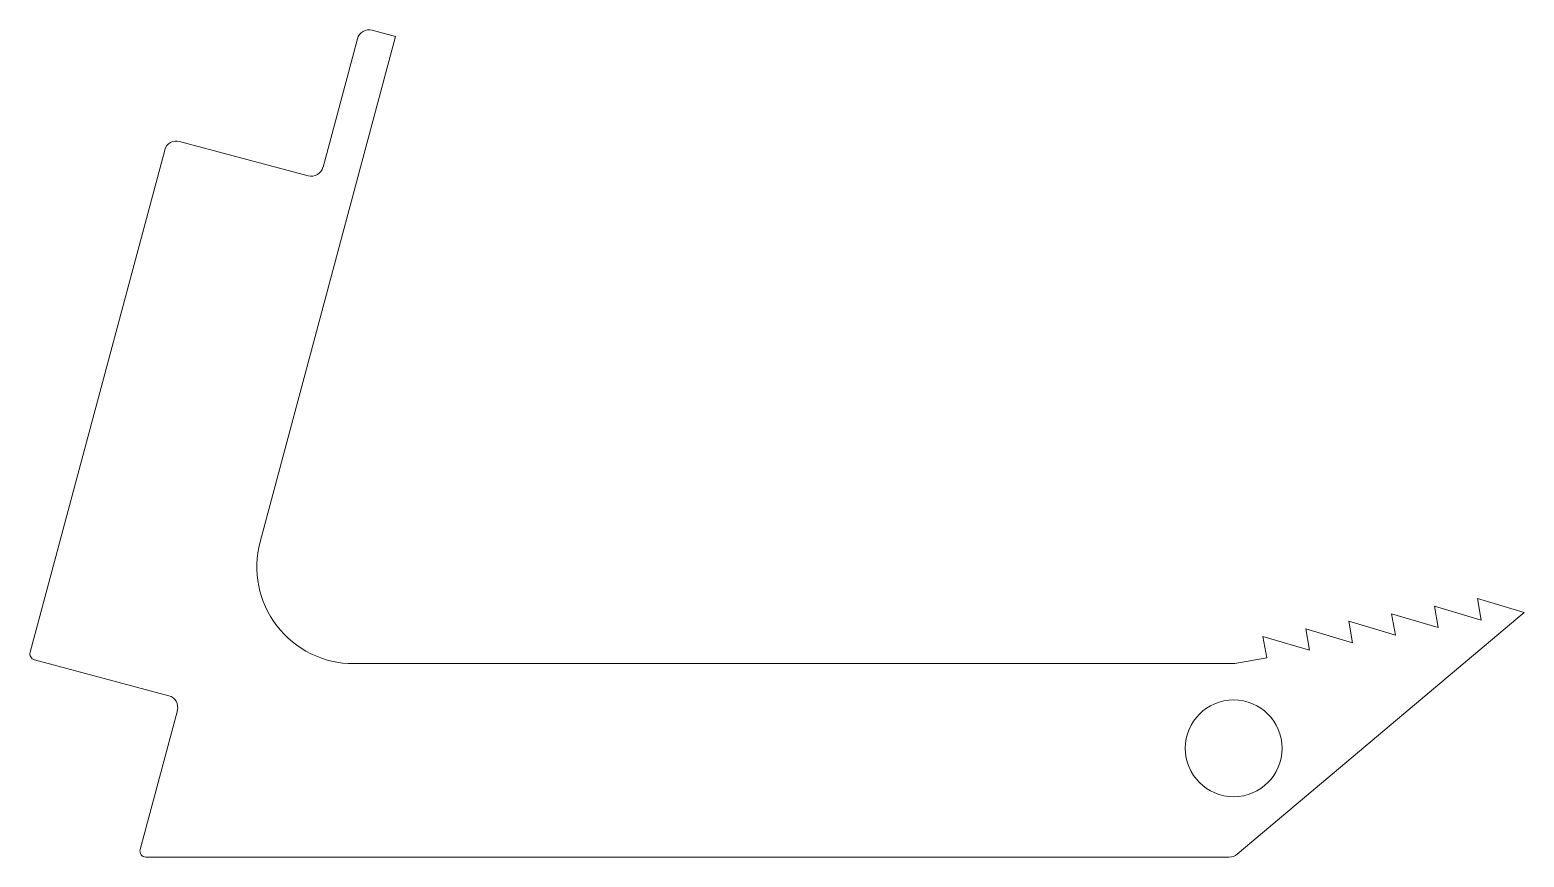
# Model space of a CAD drawing. Header units: inches. Extents: x 1.1 to 32, y 0 to 17.1.
import ezdxf

# ---------------------------------------------------------------- set-up
doc = ezdxf.new("R2010")
doc.units = ezdxf.units.IN
doc.header["$MEASUREMENT"] = 0

msp = doc.modelspace()

# ---------------------------------------------------------------- linework, layer by layer
at = {"color": 7, "linetype": 'Continuous', "lineweight": 15}
for p, q in [((8.687, 16.965), (8.204, 17.094)), ((5.888, 6.518), (8.687, 16.965)), ((7.898, 16.917), (7.186, 14.261)), ((3.917, 14.619), (1.135, 4.235)), ((6.88, 14.084), (4.223, 14.796)), ((31.036, 5.345), (31.114, 4.902)), ((32, 5.058), (31.036, 5.345)), ((26.07, 0.059), (32, 5.058)), ((29.263, 5.032), (29.341, 4.589)), ((30.227, 4.745), (29.263, 5.032)), ((30.149, 5.189), (30.227, 4.745)), ((31.114, 4.902), (30.149, 5.189)), ((27.49, 4.72), (27.568, 4.277)), ((28.455, 4.433), (27.49, 4.72)), ((28.377, 4.876), (28.455, 4.433)), ((29.341, 4.589), (28.377, 4.876)), ((26.604, 4.563), (26.682, 4.12)), ((27.568, 4.277), (26.604, 4.563)), ((4, 3.337), (1.223, 4.082)), ((26.682, 4.12), (26.022, 4.004)), ((25.978, 4), (7.819, 4)), ((3.407, 0.157), (4.177, 3.031)), ((3.528, 0), (25.909, 0))]:
    msp.add_line(p, q, dxfattribs=at)
msp.add_circle((26, 2.25), 1, dxfattribs=at)
for centre, radius, start, end in [((8.139, 16.853), 0.25, 75, 165), ((4.159, 14.555), 0.25, 75, 165), ((6.944, 14.326), 0.25, 255, 345), ((7.819, 6), 2, 165, 270), ((1.255, 4.202), 0.125, 165, 255), ((25.978, 4.25), 0.25, 270, 280), ((3.935, 3.096), 0.25, 345, 75), ((3.528, 0.125), 0.125, 165, 270), ((25.909, 0.25), 0.25, 270, 310.1307)]:
    msp.add_arc(centre, radius, start, end, dxfattribs=at)

doc.saveas('drawing.dxf')
